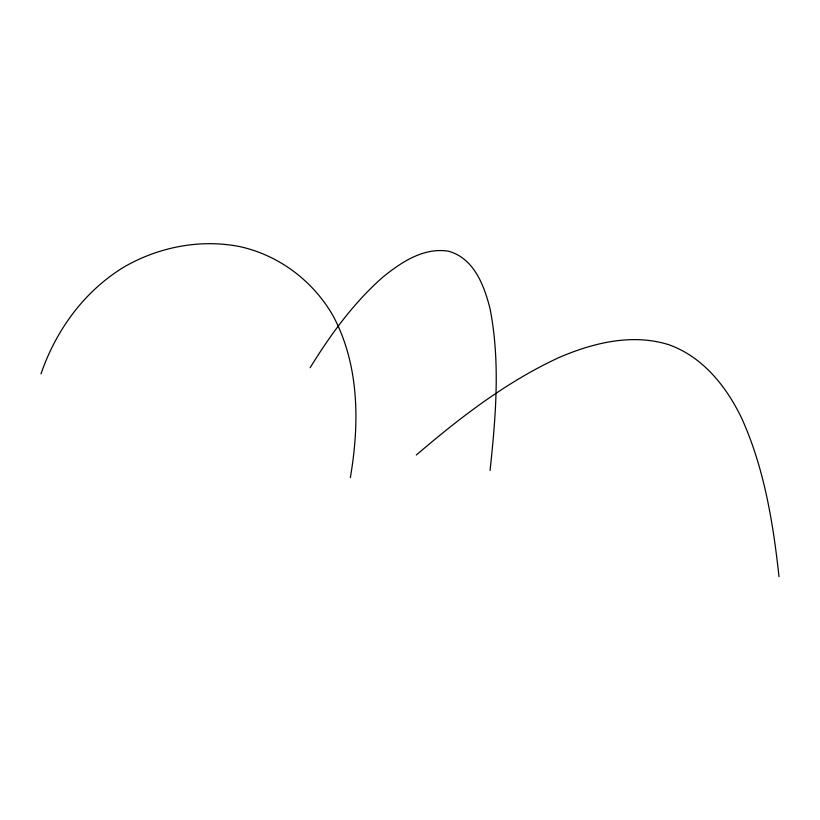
<?xml version="1.0" encoding="UTF-8"?>
<svg xmlns="http://www.w3.org/2000/svg" width="820" height="820" viewBox="0 0 820 820"><rect width="100%" height="100%" fill="white"/><g stroke="black" fill="none" stroke-linecap="round" stroke-linejoin="round"><path stroke-width="1.23" d="M490.063 470.475C495.741 417.031 500.456 362.481 490.155 309.284C484.425 285.975 474.216 258.413 448.632 251.238C423.725 247.148 401.267 262.215 382.837 277.129C353.574 302.887 330.511 334.704 310.134 367.719M350.345 477.66C359.57 423.612 359.519 365.402 333.115 315.874C313.117 280.983 279.046 255.204 239.665 246.574C200.183 238.866 158.947 246.963 124.22 266.879C84.419 290.997 55.924 330.183 41 373.899M416.314 454.997C460.471 417.247 507.047 381.3 560.162 357.018C594.049 342.657 632.384 333.371 668.566 344.636C702.658 356.628 726.212 386.261 741.505 417.841C764.148 467.81 773.106 522.483 779 576.634"/></g></svg>
